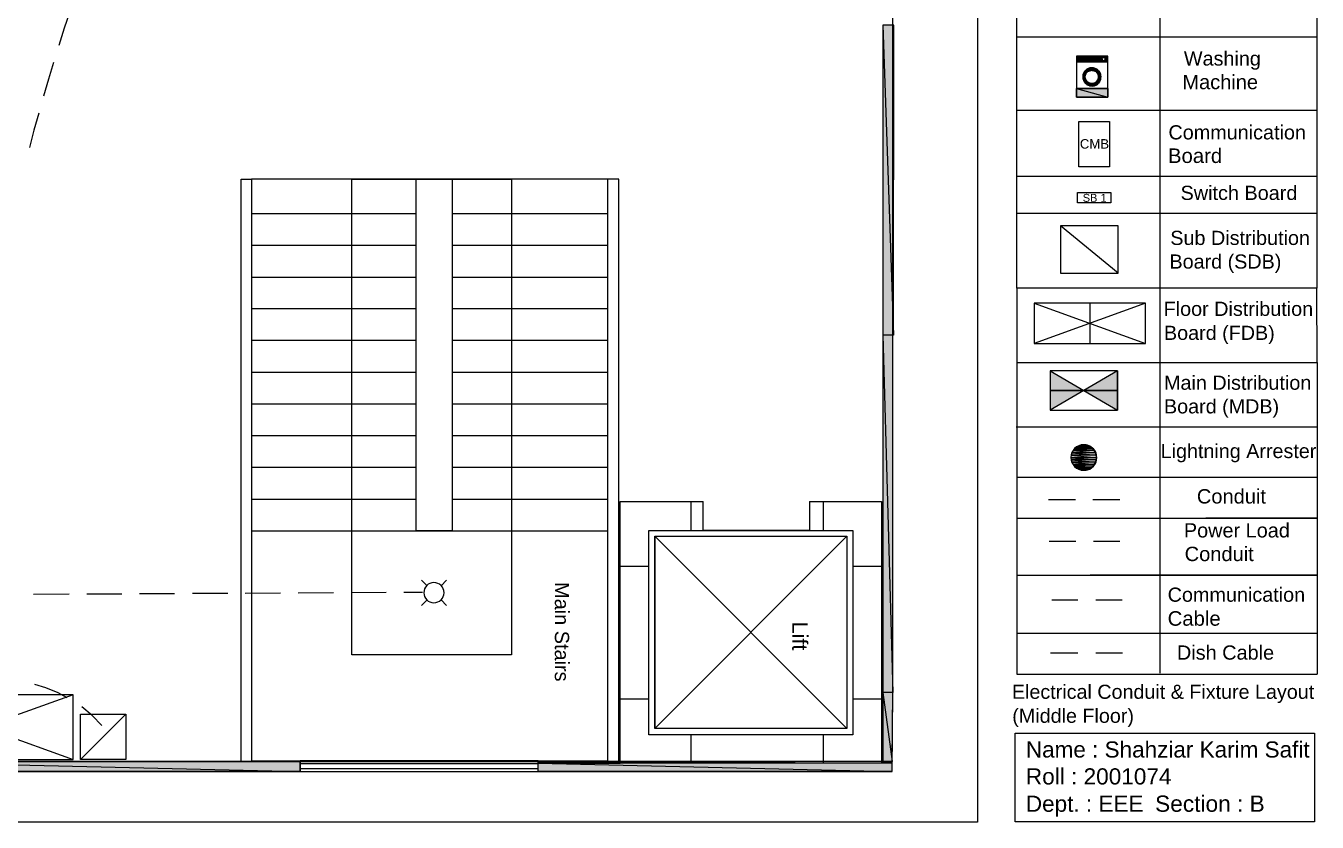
# Model space of a CAD drawing. Header units: millimetres. Extents: x 68 to 342, y 10 to 204.
# Drawn here: x 194.2 to 342.3, y 10 to 101.3 of the extents above; entities that cross this region are included whole.
import ezdxf

# ---------------------------------------------------------------- set-up
doc = ezdxf.new("R2010")
doc.units = ezdxf.units.MM
doc.styles.add('Arial$001H0', font='arial.ttf')

msp = doc.modelspace()

# ---------------------------------------------------------------- hatches: boundary and pattern name
at = {"true_color": 0x939598}
h = msp.add_hatch(color=252, dxfattribs=at)
h.paths.add_polyline_path([(293.7, 101.39), (292.43, 101.39), (293.66, 65.87)])
h.paths.add_polyline_path([(292.43, 101.39), (293.66, 65.87), (292.43, 65.87)])
at = {"true_color": 0x000007}
h = msp.add_hatch(color=7, dxfattribs=at)
h.paths.add_polyline_path([(318.25, 97.83), (314.65, 97.83), (318.25, 97.7)])
h.paths.add_polyline_path([(314.65, 97.83), (318.25, 97.7), (314.65, 97.7)])
h = msp.add_hatch(color=7, dxfattribs=at)
h.paths.add_polyline_path([(317.7, 97.7), (314.65, 97.7)])
h.paths.add_polyline_path([(317.7, 97.7), (314.65, 97.7), (317.74, 97.7)])
h = msp.add_hatch(color=7, dxfattribs=at)
h.paths.add_polyline_path([(317.7, 97.7), (314.65, 97.7), (317.66, 97.66)])
h.paths.add_polyline_path([(314.65, 97.7), (317.66, 97.66), (314.65, 97.66)])
h = msp.add_hatch(color=7, dxfattribs=at)
h.paths.add_polyline_path([(317.66, 97.66), (314.65, 97.66), (317.62, 97.62)])
h.paths.add_polyline_path([(314.65, 97.66), (317.62, 97.62), (314.65, 97.62)])
h = msp.add_hatch(color=7, dxfattribs=at)
h.paths.add_polyline_path([(317.62, 97.62), (314.65, 97.62), (317.62, 97.58)])
h.paths.add_polyline_path([(314.65, 97.62), (317.62, 97.58), (314.65, 97.58)])
h = msp.add_hatch(color=7, dxfattribs=at)
h.paths.add_polyline_path([(317.62, 97.58), (314.65, 97.58), (317.58, 97.53)])
h.paths.add_polyline_path([(314.65, 97.58), (317.58, 97.53), (314.65, 97.53)])
h = msp.add_hatch(color=7, dxfattribs=at)
h.paths.add_polyline_path([(317.58, 97.53), (314.65, 97.53), (317.58, 97.49)])
h.paths.add_polyline_path([(314.65, 97.53), (317.58, 97.49), (314.65, 97.49)])
h = msp.add_hatch(color=7, dxfattribs=at)
h.paths.add_polyline_path([(317.58, 97.49), (314.65, 97.49), (317.62, 97.45)])
h.paths.add_polyline_path([(314.65, 97.49), (317.62, 97.45), (314.65, 97.45)])
h = msp.add_hatch(color=7, dxfattribs=at)
h.paths.add_polyline_path([(317.62, 97.45), (314.65, 97.45), (317.62, 97.41)])
h.paths.add_polyline_path([(314.65, 97.45), (317.62, 97.41), (314.65, 97.41)])
h = msp.add_hatch(color=7, dxfattribs=at)
h.paths.add_polyline_path([(317.62, 97.41), (314.65, 97.41), (317.62, 97.36)])
h.paths.add_polyline_path([(314.65, 97.41), (317.62, 97.36), (314.65, 97.36)])
h = msp.add_hatch(color=7, dxfattribs=at)
h.paths.add_polyline_path([(317.66, 97.36), (314.65, 97.36)])
h.paths.add_polyline_path([(317.66, 97.36), (314.65, 97.36), (317.62, 97.36)])
h = msp.add_hatch(color=7, dxfattribs=at)
h.paths.add_polyline_path([(317.66, 97.36), (314.65, 97.36), (317.7, 97.32)])
h.paths.add_polyline_path([(314.65, 97.36), (317.7, 97.32), (314.65, 97.32)])
h = msp.add_hatch(color=7, dxfattribs=at)
h.paths.add_polyline_path([(317.74, 97.32), (314.65, 97.32)])
h.paths.add_polyline_path([(317.74, 97.32), (314.65, 97.32), (317.7, 97.32)])
h = msp.add_hatch(color=7, dxfattribs=at)
h.paths.add_polyline_path([(318.25, 97.32), (314.65, 97.32), (318.25, 97.19)])
h.paths.add_polyline_path([(314.65, 97.32), (318.25, 97.19), (314.65, 97.19)])
h = msp.add_hatch(color=7, dxfattribs=at)
h.paths.add_polyline_path([(317.07, 96.31), (315.8, 96.31), (317.15, 96.22)])
h.paths.add_polyline_path([(315.8, 96.31), (317.15, 96.22), (315.71, 96.22)])
h = msp.add_hatch(color=7, dxfattribs=at)
h.paths.add_polyline_path([(316.9, 96.39), (315.97, 96.39), (317.07, 96.31)])
h.paths.add_polyline_path([(315.97, 96.39), (317.07, 96.31), (315.8, 96.31)])
h = msp.add_hatch(color=7, dxfattribs=at)
h.paths.add_polyline_path([(316.73, 96.48), (316.14, 96.48), (316.9, 96.39)])
h.paths.add_polyline_path([(316.14, 96.48), (316.9, 96.39), (315.97, 96.39)])
h = msp.add_hatch(color=7, dxfattribs=at)
h.paths.add_polyline_path([(316.52, 96.52), (316.31, 96.52), (316.73, 96.48)])
h.paths.add_polyline_path([(316.31, 96.52), (316.73, 96.48), (316.14, 96.48)])
h = msp.add_hatch(color=7, dxfattribs=at)
h.paths.add_polyline_path([(318.25, 97.7), (317.79, 97.7)])
h.paths.add_polyline_path([(317.79, 97.7), (318.25, 97.7), (317.83, 97.7)])
h = msp.add_hatch(color=7, dxfattribs=at)
h.paths.add_polyline_path([(318.25, 97.32), (317.83, 97.32)])
h.paths.add_polyline_path([(317.83, 97.32), (318.25, 97.32), (317.79, 97.32)])
h = msp.add_hatch(color=7, dxfattribs=at)
h.paths.add_polyline_path([(318.25, 97.7), (317.83, 97.7)])
h.paths.add_polyline_path([(317.83, 97.7), (318.25, 97.7), (317.87, 97.7)])
h = msp.add_hatch(color=7, dxfattribs=at)
h.paths.add_polyline_path([(318.25, 97.32), (317.87, 97.32)])
h.paths.add_polyline_path([(317.87, 97.32), (318.25, 97.32), (317.83, 97.32)])
h = msp.add_hatch(color=7, dxfattribs=at)
h.paths.add_polyline_path([(318.25, 97.7), (317.87, 97.7), (318.25, 97.66)])
h.paths.add_polyline_path([(317.87, 97.7), (318.25, 97.66), (317.91, 97.66)])
h = msp.add_hatch(color=7, dxfattribs=at)
h.paths.add_polyline_path([(318.25, 97.36), (317.91, 97.36), (318.25, 97.32)])
h.paths.add_polyline_path([(317.91, 97.36), (318.25, 97.32), (317.87, 97.32)])
h = msp.add_hatch(color=7, dxfattribs=at)
h.paths.add_polyline_path([(318.25, 97.66), (317.91, 97.66), (318.25, 97.62)])
h.paths.add_polyline_path([(317.91, 97.66), (318.25, 97.62), (317.91, 97.62)])
h = msp.add_hatch(color=7, dxfattribs=at)
h.paths.add_polyline_path([(318.25, 97.62), (317.91, 97.62)])
h.paths.add_polyline_path([(317.91, 97.62), (318.25, 97.62), (317.96, 97.62)])
h = msp.add_hatch(color=7, dxfattribs=at)
h.paths.add_polyline_path([(318.25, 97.41), (317.96, 97.41), (318.25, 97.36)])
h.paths.add_polyline_path([(317.96, 97.41), (318.25, 97.36), (317.91, 97.36)])
h = msp.add_hatch(color=7, dxfattribs=at)
h.paths.add_polyline_path([(318.25, 97.62), (317.96, 97.62), (318.25, 97.58)])
h.paths.add_polyline_path([(317.96, 97.62), (318.25, 97.58), (317.96, 97.58)])
h = msp.add_hatch(color=7, dxfattribs=at)
h.paths.add_polyline_path([(318.25, 97.58), (317.96, 97.58), (318.25, 97.53)])
h.paths.add_polyline_path([(317.96, 97.58), (318.25, 97.53), (317.96, 97.53)])
h = msp.add_hatch(color=7, dxfattribs=at)
h.paths.add_polyline_path([(318.25, 97.53), (317.96, 97.53), (318.25, 97.49)])
h.paths.add_polyline_path([(317.96, 97.53), (318.25, 97.49), (317.96, 97.49)])
h = msp.add_hatch(color=7, dxfattribs=at)
h.paths.add_polyline_path([(318.25, 97.49), (317.96, 97.49), (318.25, 97.45)])
h.paths.add_polyline_path([(317.96, 97.49), (318.25, 97.45), (317.96, 97.45)])
h = msp.add_hatch(color=7, dxfattribs=at)
h.paths.add_polyline_path([(318.25, 97.45), (317.96, 97.45), (318.25, 97.41)])
h.paths.add_polyline_path([(317.96, 97.45), (318.25, 97.41), (317.96, 97.41)])
h = msp.add_hatch(color=7, dxfattribs=at)
h.paths.add_polyline_path([(315.71, 95.76), (315.42, 95.76), (315.67, 95.67)])
h.paths.add_polyline_path([(315.42, 95.76), (315.67, 95.67), (315.37, 95.67)])
h = msp.add_hatch(color=7, dxfattribs=at)
h.paths.add_polyline_path([(315.67, 95.67), (315.37, 95.67), (315.67, 95.59)])
h.paths.add_polyline_path([(315.37, 95.67), (315.67, 95.59), (315.37, 95.59)])
h = msp.add_hatch(color=7, dxfattribs=at)
h.paths.add_polyline_path([(315.67, 95.59), (315.37, 95.59), (315.67, 95.46)])
h.paths.add_polyline_path([(315.37, 95.59), (315.67, 95.46), (315.37, 95.46)])
h = msp.add_hatch(color=7, dxfattribs=at)
h.paths.add_polyline_path([(315.67, 95.46), (315.37, 95.46), (315.67, 95.33)])
h.paths.add_polyline_path([(315.37, 95.46), (315.67, 95.33), (315.37, 95.33)])
h = msp.add_hatch(color=7, dxfattribs=at)
h.paths.add_polyline_path([(315.67, 95.33), (315.37, 95.33), (315.67, 95.25)])
h.paths.add_polyline_path([(315.37, 95.33), (315.67, 95.25), (315.37, 95.25)])
h = msp.add_hatch(color=7, dxfattribs=at)
h.paths.add_polyline_path([(315.67, 95.25), (315.37, 95.25), (315.71, 95.21)])
h.paths.add_polyline_path([(315.37, 95.25), (315.71, 95.21), (315.42, 95.21)])
h = msp.add_hatch(color=7, dxfattribs=at)
h.paths.add_polyline_path([(315.76, 95.84), (315.46, 95.84), (315.71, 95.76)])
h.paths.add_polyline_path([(315.46, 95.84), (315.71, 95.76), (315.42, 95.76)])
h = msp.add_hatch(color=7, dxfattribs=at)
h.paths.add_polyline_path([(315.71, 95.21), (315.42, 95.21), (315.76, 95.08)])
h.paths.add_polyline_path([(315.42, 95.21), (315.76, 95.08), (315.46, 95.08)])
h = msp.add_hatch(color=7, dxfattribs=at)
h.paths.add_polyline_path([(315.84, 95.97), (315.5, 95.97), (315.76, 95.88)])
h.paths.add_polyline_path([(315.5, 95.97), (315.76, 95.88), (315.46, 95.88)])
h = msp.add_hatch(color=7, dxfattribs=at)
h.paths.add_polyline_path([(315.76, 95.88), (315.46, 95.88), (315.76, 95.84)])
h.paths.add_polyline_path([(315.46, 95.88), (315.76, 95.84), (315.46, 95.84)])
h = msp.add_hatch(color=7, dxfattribs=at)
h.paths.add_polyline_path([(315.76, 95.08), (315.46, 95.08), (315.84, 94.95)])
h.paths.add_polyline_path([(315.46, 95.08), (315.84, 94.95), (315.5, 94.95)])
h = msp.add_hatch(color=7, dxfattribs=at)
h.paths.add_polyline_path([(315.88, 96.01), (315.54, 96.01), (315.84, 95.97)])
h.paths.add_polyline_path([(315.54, 96.01), (315.84, 95.97), (315.5, 95.97)])
h = msp.add_hatch(color=7, dxfattribs=at)
h.paths.add_polyline_path([(315.84, 94.95), (315.5, 94.95), (315.88, 94.91)])
h.paths.add_polyline_path([(315.5, 94.95), (315.88, 94.91), (315.54, 94.91)])
h = msp.add_hatch(color=7, dxfattribs=at)
h.paths.add_polyline_path([(315.97, 96.09), (315.59, 96.09), (315.88, 96.01)])
h.paths.add_polyline_path([(315.59, 96.09), (315.88, 96.01), (315.54, 96.01)])
h = msp.add_hatch(color=7, dxfattribs=at)
h.paths.add_polyline_path([(315.88, 94.91), (315.54, 94.91), (315.97, 94.87)])
h.paths.add_polyline_path([(315.54, 94.91), (315.97, 94.87), (315.59, 94.87)])
h = msp.add_hatch(color=7, dxfattribs=at)
h.paths.add_polyline_path([(316.09, 96.14), (315.63, 96.14), (315.97, 96.09)])
h.paths.add_polyline_path([(315.63, 96.14), (315.97, 96.09), (315.59, 96.09)])
h = msp.add_hatch(color=7, dxfattribs=at)
h.paths.add_polyline_path([(315.97, 94.87), (315.59, 94.87), (316.09, 94.78)])
h.paths.add_polyline_path([(315.59, 94.87), (316.09, 94.78), (315.63, 94.78)])
h = msp.add_hatch(color=7, dxfattribs=at)
h.paths.add_polyline_path([(316.22, 96.18), (315.67, 96.18), (316.14, 96.18)])
h.paths.add_polyline_path([(315.67, 96.18), (316.14, 96.18), (315.63, 96.18)])
h = msp.add_hatch(color=7, dxfattribs=at)
h.paths.add_polyline_path([(316.14, 96.18), (315.63, 96.18), (316.09, 96.14)])
h.paths.add_polyline_path([(315.63, 96.18), (316.09, 96.14), (315.63, 96.14)])
h = msp.add_hatch(color=7, dxfattribs=at)
h.paths.add_polyline_path([(316.09, 94.78), (315.63, 94.78), (316.14, 94.74)])
h.paths.add_polyline_path([(315.63, 94.78), (316.14, 94.74), (315.63, 94.74)])
h = msp.add_hatch(color=7, dxfattribs=at)
h.paths.add_polyline_path([(316.35, 96.22), (315.71, 96.22), (316.22, 96.18)])
h.paths.add_polyline_path([(315.71, 96.22), (316.22, 96.18), (315.67, 96.18)])
h = msp.add_hatch(color=7, dxfattribs=at)
h.paths.add_polyline_path([(317.15, 96.22), (316.47, 96.22), (317.15, 96.18)])
h.paths.add_polyline_path([(316.47, 96.22), (317.15, 96.18), (316.64, 96.18)])
h = msp.add_hatch(color=7, dxfattribs=at)
h.paths.add_polyline_path([(317.15, 96.18), (316.64, 96.18), (317.19, 96.18)])
h.paths.add_polyline_path([(316.64, 96.18), (317.19, 96.18), (316.69, 96.18)])
h = msp.add_hatch(color=7, dxfattribs=at)
h.paths.add_polyline_path([(317.19, 96.18), (316.69, 96.18), (317.24, 96.14)])
h.paths.add_polyline_path([(316.69, 96.18), (317.24, 96.14), (316.77, 96.14)])
h = msp.add_hatch(color=7, dxfattribs=at)
h.paths.add_polyline_path([(317.24, 94.78), (316.77, 94.78), (317.19, 94.74)])
h.paths.add_polyline_path([(316.77, 94.78), (317.19, 94.74), (316.69, 94.74)])
h = msp.add_hatch(color=7, dxfattribs=at)
h.paths.add_polyline_path([(317.24, 96.14), (316.77, 96.14), (317.28, 96.09)])
h.paths.add_polyline_path([(316.77, 96.14), (317.28, 96.09), (316.9, 96.09)])
h = msp.add_hatch(color=7, dxfattribs=at)
h.paths.add_polyline_path([(317.28, 94.87), (316.9, 94.87), (317.24, 94.78)])
h.paths.add_polyline_path([(316.9, 94.87), (317.24, 94.78), (316.77, 94.78)])
h = msp.add_hatch(color=7, dxfattribs=at)
h.paths.add_polyline_path([(317.28, 96.09), (316.9, 96.09), (317.32, 96.01)])
h.paths.add_polyline_path([(316.9, 96.09), (317.32, 96.01), (316.94, 96.01)])
h = msp.add_hatch(color=7, dxfattribs=at)
h.paths.add_polyline_path([(317.32, 94.91), (316.94, 94.91), (317.28, 94.87)])
h.paths.add_polyline_path([(316.94, 94.91), (317.28, 94.87), (316.9, 94.87)])
h = msp.add_hatch(color=7, dxfattribs=at)
h.paths.add_polyline_path([(317.32, 96.01), (316.94, 96.01), (317.32, 95.97)])
h.paths.add_polyline_path([(316.94, 96.01), (317.32, 95.97), (316.98, 95.97)])
h = msp.add_hatch(color=7, dxfattribs=at)
h.paths.add_polyline_path([(317.32, 94.95), (316.98, 94.95), (317.32, 94.91)])
h.paths.add_polyline_path([(316.98, 94.95), (317.32, 94.91), (316.94, 94.91)])
h = msp.add_hatch(color=7, dxfattribs=at)
h.paths.add_polyline_path([(317.32, 95.97), (316.98, 95.97), (317.41, 95.88)])
h.paths.add_polyline_path([(316.98, 95.97), (317.41, 95.88), (317.07, 95.88)])
h = msp.add_hatch(color=7, dxfattribs=at)
h.paths.add_polyline_path([(317.41, 95.08), (317.07, 95.08), (317.32, 94.95)])
h.paths.add_polyline_path([(317.07, 95.08), (317.32, 94.95), (316.98, 94.95)])
h = msp.add_hatch(color=7, dxfattribs=at)
h.paths.add_polyline_path([(317.41, 95.88), (317.07, 95.88), (317.41, 95.84)])
h.paths.add_polyline_path([(317.07, 95.88), (317.41, 95.84), (317.07, 95.84)])
h = msp.add_hatch(color=7, dxfattribs=at)
h.paths.add_polyline_path([(317.41, 95.84), (317.07, 95.84), (317.45, 95.76)])
h.paths.add_polyline_path([(317.07, 95.84), (317.45, 95.76), (317.15, 95.76)])
h = msp.add_hatch(color=7, dxfattribs=at)
h.paths.add_polyline_path([(317.45, 95.21), (317.15, 95.21), (317.41, 95.08)])
h.paths.add_polyline_path([(317.15, 95.21), (317.41, 95.08), (317.07, 95.08)])
h = msp.add_hatch(color=7, dxfattribs=at)
h.paths.add_polyline_path([(317.45, 95.76), (317.15, 95.76), (317.45, 95.67)])
h.paths.add_polyline_path([(317.15, 95.76), (317.45, 95.67), (317.15, 95.67)])
h = msp.add_hatch(color=7, dxfattribs=at)
h.paths.add_polyline_path([(317.45, 95.67), (317.15, 95.67), (317.45, 95.59)])
h.paths.add_polyline_path([(317.15, 95.67), (317.45, 95.59), (317.19, 95.59)])
h = msp.add_hatch(color=7, dxfattribs=at)
h.paths.add_polyline_path([(317.45, 95.33), (317.19, 95.33), (317.45, 95.25)])
h.paths.add_polyline_path([(317.19, 95.33), (317.45, 95.25), (317.15, 95.25)])
h = msp.add_hatch(color=7, dxfattribs=at)
h.paths.add_polyline_path([(317.45, 95.25), (317.15, 95.25), (317.45, 95.21)])
h.paths.add_polyline_path([(317.15, 95.25), (317.45, 95.21), (317.15, 95.21)])
h = msp.add_hatch(color=7, dxfattribs=at)
h.paths.add_polyline_path([(317.45, 95.59), (317.19, 95.59), (317.49, 95.46)])
h.paths.add_polyline_path([(317.19, 95.59), (317.49, 95.46), (317.19, 95.46)])
h = msp.add_hatch(color=7, dxfattribs=at)
h.paths.add_polyline_path([(317.49, 95.46), (317.19, 95.46), (317.45, 95.33)])
h.paths.add_polyline_path([(317.19, 95.46), (317.45, 95.33), (317.19, 95.33)])
h = msp.add_hatch(color=7, dxfattribs=at)
h.paths.add_polyline_path([(318.25, 94.15), (314.65, 94.15), (318.25, 93.13)])
h.paths.add_polyline_path([(314.65, 94.15), (318.25, 93.13), (314.65, 93.13)])
h = msp.add_hatch(color=7, dxfattribs=at)
h.paths.add_polyline_path([(316.14, 94.74), (315.63, 94.74), (316.22, 94.74)])
h.paths.add_polyline_path([(315.63, 94.74), (316.22, 94.74), (315.67, 94.74)])
h = msp.add_hatch(color=7, dxfattribs=at)
h.paths.add_polyline_path([(316.22, 94.74), (315.67, 94.74), (316.35, 94.7)])
h.paths.add_polyline_path([(315.67, 94.74), (316.35, 94.7), (315.71, 94.7)])
h = msp.add_hatch(color=7, dxfattribs=at)
h.paths.add_polyline_path([(317.15, 94.7), (315.71, 94.7), (317.07, 94.61)])
h.paths.add_polyline_path([(315.71, 94.7), (317.07, 94.61), (315.8, 94.61)])
h = msp.add_hatch(color=7, dxfattribs=at)
h.paths.add_polyline_path([(317.07, 94.61), (315.8, 94.61), (316.9, 94.53)])
h.paths.add_polyline_path([(315.8, 94.61), (316.9, 94.53), (315.97, 94.53)])
h = msp.add_hatch(color=7, dxfattribs=at)
h.paths.add_polyline_path([(316.9, 94.53), (315.97, 94.53), (316.73, 94.44)])
h.paths.add_polyline_path([(315.97, 94.53), (316.73, 94.44), (316.14, 94.44)])
h = msp.add_hatch(color=7, dxfattribs=at)
h.paths.add_polyline_path([(316.73, 94.44), (316.14, 94.44), (316.52, 94.4)])
h.paths.add_polyline_path([(316.14, 94.44), (316.52, 94.4), (316.31, 94.4)])
h = msp.add_hatch(color=7, dxfattribs=at)
h.paths.add_polyline_path([(317.15, 94.74), (316.64, 94.74), (317.15, 94.7)])
h.paths.add_polyline_path([(316.64, 94.74), (317.15, 94.7), (316.47, 94.7)])
h = msp.add_hatch(color=7, dxfattribs=at)
h.paths.add_polyline_path([(317.19, 94.74), (316.69, 94.74), (317.15, 94.74)])
h.paths.add_polyline_path([(316.69, 94.74), (317.15, 94.74), (316.64, 94.74)])
at = {"true_color": 0x939598}
h = msp.add_hatch(color=252, dxfattribs=at)
h.paths.add_polyline_path([(293.61, 65.87), (292.43, 65.87), (293.61, 24.89)])
h.paths.add_polyline_path([(292.43, 65.87), (293.61, 24.89), (292.43, 24.89)])
at = {"true_color": 0x000007}
for points in [[(311.65, 61.76), (315.5, 59.52), (311.65, 59.52)], [(319.35, 61.76), (319.35, 59.52), (315.5, 59.52)], [(311.65, 59.52), (315.5, 59.52), (311.65, 57.27)], [(315.5, 59.52), (319.35, 59.52), (319.35, 57.27)]]:
    msp.add_hatch(color=7, dxfattribs=at).paths.add_polyline_path(points)
at = {"true_color": 0x636466}
h = msp.add_hatch(color=251, dxfattribs=at)
h.paths.add_polyline_path([(316.9, 52.36), (314.15, 52.36), (316.94, 52.11)])
h.paths.add_polyline_path([(314.15, 52.36), (316.94, 52.11), (314.06, 52.11)])
h = msp.add_hatch(color=251, dxfattribs=at)
h.paths.add_polyline_path([(316.94, 52.11), (314.06, 52.11), (316.98, 51.81)])
h.paths.add_polyline_path([(314.06, 52.11), (316.98, 51.81), (314.06, 51.81)])
h = msp.add_hatch(color=251, dxfattribs=at)
h.paths.add_polyline_path([(316.77, 52.62), (314.27, 52.62), (316.9, 52.36)])
h.paths.add_polyline_path([(314.27, 52.62), (316.9, 52.36), (314.15, 52.36)])
h = msp.add_hatch(color=251, dxfattribs=at)
h.paths.add_polyline_path([(316.6, 52.83), (314.44, 52.83), (316.77, 52.62)])
h.paths.add_polyline_path([(314.44, 52.83), (316.77, 52.62), (314.27, 52.62)])
h = msp.add_hatch(color=251, dxfattribs=at)
h.paths.add_polyline_path([(316.39, 53), (314.65, 53), (316.6, 52.83)])
h.paths.add_polyline_path([(314.65, 53), (316.6, 52.83), (314.44, 52.83)])
h = msp.add_hatch(color=251, dxfattribs=at)
h.paths.add_polyline_path([(316.18, 53.13), (314.87, 53.13), (316.39, 53)])
h.paths.add_polyline_path([(314.87, 53.13), (316.39, 53), (314.65, 53)])
h = msp.add_hatch(color=251, dxfattribs=at)
h.paths.add_polyline_path([(315.92, 53.25), (315.12, 53.25), (316.18, 53.13)])
h.paths.add_polyline_path([(315.12, 53.25), (316.18, 53.13), (314.87, 53.13)])
h = msp.add_hatch(color=251, dxfattribs=at)
h.paths.add_polyline_path([(315.67, 53.3), (315.37, 53.3), (315.92, 53.25)])
h.paths.add_polyline_path([(315.37, 53.3), (315.92, 53.25), (315.12, 53.25)])
h = msp.add_hatch(color=251, dxfattribs=at)
h.paths.add_polyline_path([(316.98, 51.81), (314.06, 51.81), (316.94, 51.56)])
h.paths.add_polyline_path([(314.06, 51.81), (316.94, 51.56), (314.06, 51.56)])
h = msp.add_hatch(color=251, dxfattribs=at)
h.paths.add_polyline_path([(316.94, 51.56), (314.06, 51.56), (316.9, 51.31)])
h.paths.add_polyline_path([(314.06, 51.56), (316.9, 51.31), (314.15, 51.31)])
h = msp.add_hatch(color=251, dxfattribs=at)
h.paths.add_polyline_path([(316.9, 51.31), (314.15, 51.31), (316.77, 51.05)])
h.paths.add_polyline_path([(314.15, 51.31), (316.77, 51.05), (314.27, 51.05)])
h = msp.add_hatch(color=251, dxfattribs=at)
h.paths.add_polyline_path([(316.77, 51.05), (314.27, 51.05), (316.6, 50.84)])
h.paths.add_polyline_path([(314.27, 51.05), (316.6, 50.84), (314.44, 50.84)])
h = msp.add_hatch(color=251, dxfattribs=at)
h.paths.add_polyline_path([(316.6, 50.84), (314.44, 50.84), (316.39, 50.67)])
h.paths.add_polyline_path([(314.44, 50.84), (316.39, 50.67), (314.65, 50.67)])
h = msp.add_hatch(color=251, dxfattribs=at)
h.paths.add_polyline_path([(316.39, 50.67), (314.65, 50.67), (316.18, 50.5)])
h.paths.add_polyline_path([(314.65, 50.67), (316.18, 50.5), (314.87, 50.5)])
h = msp.add_hatch(color=251, dxfattribs=at)
h.paths.add_polyline_path([(316.18, 50.5), (314.87, 50.5), (315.92, 50.42)])
h.paths.add_polyline_path([(314.87, 50.5), (315.92, 50.42), (315.12, 50.42)])
h = msp.add_hatch(color=251, dxfattribs=at)
h.paths.add_polyline_path([(315.92, 50.42), (315.12, 50.42), (315.67, 50.37)])
h.paths.add_polyline_path([(315.12, 50.42), (315.67, 50.37), (315.37, 50.37)])
at = {"true_color": 0x939598}
h = msp.add_hatch(color=252, dxfattribs=at)
h.paths.add_polyline_path([(293.61, 24.89), (292.43, 24.89), (293.53, 16.97)])
h.paths.add_polyline_path([(292.43, 24.89), (293.53, 16.97), (292.43, 16.97)])
h = msp.add_hatch(color=252, dxfattribs=at)
h.paths.add_polyline_path([(225.63, 16.97), (176.65, 16.97), (225.63, 15.83)])
h.paths.add_polyline_path([(176.65, 16.97), (225.63, 15.83), (176.65, 15.83)])
h = msp.add_hatch(color=252, dxfattribs=at)
h.paths.add_polyline_path([(293.53, 16.8), (252.93, 16.8), (293.53, 15.83)])
h.paths.add_polyline_path([(252.93, 16.8), (293.53, 15.83), (252.93, 15.83)])
h = msp.add_hatch(color=252, dxfattribs=at)
h.paths.add_polyline_path([(293.53, 16.97), (292.43, 16.97), (293.53, 16.8)])
h.paths.add_polyline_path([(292.43, 16.97), (293.53, 16.8), (292.3, 16.8)])

# ---------------------------------------------------------------- linework, layer by layer
at = {"color": 7, "linetype": 'Continuous', "lineweight": 25, "true_color": 0x000007}
for p, q in [((324.22, 194.65), (324.22, 71.08)), ((293.61, 24.89), (293.61, 115.36)), ((307.84, 100.07), (342.26, 100.07)), ((307.75, 91.65), (342.13, 91.65)), ((307.75, 84.07), (342.13, 84.07)), ((220.04, 79.8), (238.92, 79.8)), ((243.07, 79.8), (260.93, 79.8)), ((307.8, 79.84), (342.17, 79.84)), ((220.04, 76.16), (238.92, 76.16)), ((243.07, 76.16), (260.93, 76.16)), ((220.04, 72.51), (238.92, 72.51)), ((243.07, 72.51), (260.93, 72.51)), ((324.22, 71.12), (324.22, 62.74)), ((220.04, 68.92), (238.92, 68.92)), ((243.07, 68.92), (260.93, 68.92)), ((309.79, 69.51), (322.57, 64.89)), ((316.18, 69.51), (316.18, 64.89)), ((220.04, 65.28), (238.92, 65.28)), ((243.07, 65.28), (260.93, 65.28)), ((307.8, 62.74), (307.8, 28.57)), ((324.22, 62.74), (324.22, 27.13)), ((342.26, 62.74), (342.26, 27.01)), ((220.04, 61.63), (238.92, 61.63)), ((243.07, 61.63), (260.93, 61.63)), ((311.65, 61.76), (319.35, 57.27)), ((220.04, 57.99), (238.92, 57.99)), ((243.07, 57.99), (260.93, 57.99)), ((307.75, 55.37), (342.26, 55.37)), ((220.04, 54.35), (238.92, 54.35)), ((243.07, 54.35), (260.93, 54.35)), ((220.04, 50.71), (238.92, 50.71)), ((243.07, 50.71), (260.93, 50.71)), ((307.8, 49.57), (342.26, 49.57)), ((220.04, 47.07), (238.92, 47.07)), ((243.07, 47.07), (260.93, 47.07)), ((270.42, 46.78), (270.42, 43.47)), ((285.61, 46.78), (285.61, 43.47)), ((220.04, 43.43), (260.93, 43.43)), ((262.33, 39.37), (265.63, 39.37)), ((289, 39.37), (292.3, 39.37)), ((240.19, 37.12), (239.56, 37.76)), ((241.8, 35.52), (242.43, 34.88)), ((307.8, 31.71), (342.26, 31.71)), ((178.89, 24.64), (199.59, 17.23)), ((262.33, 24.17), (265.63, 24.17)), ((289, 24.17), (292.3, 24.17)), ((200.44, 17.23), (205.65, 22.43)), ((270.42, 20.06), (270.42, 16.8)), ((285.61, 20.06), (285.61, 16.8))]:
    msp.add_line(p, q, dxfattribs=at)
at = {"color": 5, "linetype": 'Continuous', "lineweight": 25, "true_color": 0x000005}
for p, q in [((311.44, 47.03), (314.53, 47.03)), ((316.52, 47.03), (319.61, 47.03)), ((195.06, 36.15), (199.13, 36.19)), ((201.16, 36.19), (205.18, 36.19)), ((207.21, 36.23), (211.23, 36.23)), ((213.27, 36.28), (217.33, 36.28)), ((219.32, 36.28), (223.38, 36.32)), ((225.42, 36.32), (229.44, 36.36)), ((231.47, 36.36), (235.49, 36.4)), ((237.52, 36.4), (239.68, 36.4))]:
    msp.add_line(p, q, dxfattribs=at)
at = {"color": 1, "linetype": 'Continuous', "lineweight": 25, "true_color": 0x000001}
for p, q in [((311.52, 42.25), (314.57, 42.25)), ((316.6, 42.25), (319.61, 42.25))]:
    msp.add_line(p, q, dxfattribs=at)
at = {"color": 6, "linetype": 'Continuous', "lineweight": 25, "true_color": 0x000006}
for p, q in [((311.82, 35.52), (314.82, 35.52)), ((316.86, 35.52), (319.9, 35.52))]:
    msp.add_line(p, q, dxfattribs=at)
at = {"color": 4, "linetype": 'Continuous', "lineweight": 25, "true_color": 0x000004}
for p, q in [((311.69, 29.46), (314.82, 29.46)), ((316.86, 29.46), (319.95, 29.46))]:
    msp.add_line(p, q, dxfattribs=at)
at = {"color": 3, "linetype": 'Continuous', "lineweight": 25, "true_color": 0x000003}
for p, q in [((225.63, 17.06), (225.63, 15.83)), ((252.93, 16.72), (225.63, 16.72)), ((225.63, 16.17), (252.93, 16.17)), ((225.63, 15.83), (252.93, 15.83))]:
    msp.add_line(p, q, dxfattribs=at)
at = {"color": 7, "linetype": 'Continuous', "lineweight": 25, "true_color": 0x000007}
for points in [[(68.19, 203.66), (303.31, 203.66), (303.31, 10.03), (68.19, 10.03)], [(307.8, 202.86), (342.21, 202.86), (342.21, 71.24), (307.8, 71.24)], [(318.25, 97.83), (314.65, 97.83), (314.65, 93.13), (318.25, 93.13)], [(318.25, 97.83), (314.65, 97.83), (314.65, 97.19), (318.25, 97.19)], [(318.25, 93.13), (314.65, 93.13), (314.65, 94.15), (318.25, 94.15)], [(314.91, 85.17), (314.91, 90.34), (318.46, 90.34), (318.46, 85.17)], [(231.55, 83.73), (249.88, 83.73), (249.88, 29.21), (231.55, 29.21)], [(238.92, 83.73), (243.07, 83.73), (243.07, 43.43), (238.92, 43.43)], [(318.59, 81.02), (314.78, 81.02), (314.78, 82.21), (318.59, 82.21)], [(289, 20.06), (265.63, 20.06), (265.63, 43.47), (289, 43.47)], [(288.32, 20.78), (266.31, 20.78), (266.31, 42.8), (288.32, 42.8)], [(241.8, 37.12), (242.43, 37.76)], [(240.19, 35.52), (239.56, 34.88)], [(200.44, 22.43), (205.65, 22.43), (205.65, 17.23), (200.44, 17.23)], [(307.63, 20.23), (341.96, 20.23), (341.96, 10.07), (307.63, 10.07)]]:
    msp.add_lwpolyline(points, close=True, dxfattribs=at)
at = {"color": 1, "linetype": 'Continuous', "lineweight": 25, "true_color": 0x000001}
for points in [[(199.21, 102.91), (198.58, 101.05), (197.94, 99.06)], [(197.35, 97.11), (196.76, 95.21), (196.21, 93.26)], [(195.66, 91.31), (195.11, 89.36), (194.6, 87.37)], [(198.92, 24.3), (197.9, 24.85), (196.46, 25.44), (195.19, 25.82)], [(202.89, 21.12), (201.79, 22.26), (200.61, 23.24)]]:
    msp.add_lwpolyline(points, dxfattribs=at)
at = {"color": 7, "linetype": 'Continuous', "lineweight": 25, "true_color": 0x000007}
for points in [[(292.43, 101.26), (292.43, 16.97), (176.56, 16.97), (282.4, 16.97)], [(218.85, 17.06), (218.85, 83.73), (220.04, 83.73)], [(220.04, 17.06), (260.93, 17.06), (260.93, 83.73)], [(262.16, 17.06), (262.16, 83.73), (220.04, 83.73), (220.04, 17.06)], [(319.44, 72.98), (312.83, 78.4), (312.83, 72.98), (319.44, 72.98), (319.44, 78.4), (312.83, 78.4)], [(307.8, 71.24), (307.8, 62.74), (342.26, 62.74), (342.21, 71.24)], [(322.57, 69.51), (309.79, 64.89), (322.57, 64.89), (322.57, 69.51), (309.79, 69.51), (309.79, 64.89)], [(319.35, 61.76), (311.65, 57.27), (319.35, 57.27), (319.35, 61.76), (311.65, 61.76), (311.65, 57.27)], [(284.05, 46.78), (292.3, 46.78), (292.3, 16.8), (262.33, 16.8), (262.33, 46.78), (271.86, 46.78)], [(284.05, 46.78), (284.05, 43.47), (271.86, 43.47), (271.86, 46.78)], [(307.8, 44.87), (342.26, 44.87), (329.47, 44.87)], [(288.32, 20.78), (266.31, 42.8), (266.31, 20.78), (288.32, 42.8)], [(307.8, 38.35), (342.26, 38.35), (316.22, 38.35)], [(307.8, 28.57), (307.8, 27.01), (342.26, 27.01)], [(176.31, 15.83), (293.53, 15.83), (293.61, 24.89)], [(199.59, 24.64), (178.89, 17.23), (199.59, 17.23), (199.59, 24.64), (178.89, 24.64), (178.89, 17.23)]]:
    msp.add_lwpolyline(points, dxfattribs=at)
at = {"color": 252, "linetype": 'Continuous', "lineweight": -2, "true_color": 0x939598}
for points in [[(293.7, 101.39), (292.43, 101.39), (293.66, 65.87)], [(293.61, 65.87), (292.43, 65.87), (293.61, 24.89)], [(293.61, 24.89), (292.43, 24.89), (293.53, 16.97)], [(225.63, 16.97), (176.65, 16.97), (225.63, 15.83)], [(293.53, 16.8), (252.93, 16.8), (293.53, 15.83)], [(293.53, 16.97), (292.43, 16.97), (293.53, 16.8)]]:
    msp.add_lwpolyline(points, close=True, dxfattribs=at)
for points in [[(292.43, 101.39), (293.66, 65.87), (292.43, 65.87)], [(292.43, 65.87), (293.61, 24.89), (292.43, 24.89)], [(292.43, 24.89), (293.53, 16.97), (292.43, 16.97)], [(176.65, 16.97), (225.63, 15.83), (176.65, 15.83)], [(252.93, 16.8), (262.33, 16.8), (262.33, 16.8)], [(252.93, 16.8), (293.53, 15.83), (252.93, 15.83)], [(292.43, 16.97), (293.53, 16.8), (292.3, 16.8)]]:
    msp.add_lwpolyline(points, dxfattribs=at)
at = {"color": 7, "linetype": 'Continuous', "lineweight": -2, "true_color": 0x000007}
for points in [[(318.25, 97.83), (314.65, 97.83), (318.25, 97.7)], [(314.65, 97.7), (317.74, 97.7), (317.74, 97.7)], [(317.7, 97.7), (317.7, 97.7), (314.65, 97.7)], [(317.7, 97.7), (314.65, 97.7), (317.66, 97.66)], [(317.66, 97.66), (314.65, 97.66), (317.62, 97.62)], [(314.65, 97.62), (317.62, 97.62), (317.62, 97.62)], [(317.62, 97.62), (314.65, 97.62), (317.62, 97.58)], [(317.62, 97.58), (314.65, 97.58), (317.58, 97.53)], [(317.58, 97.53), (314.65, 97.53), (317.58, 97.49)], [(314.65, 97.49), (317.58, 97.49), (317.58, 97.49)], [(317.58, 97.49), (314.65, 97.49), (317.62, 97.45)], [(317.62, 97.45), (314.65, 97.45), (317.62, 97.41)], [(317.62, 97.41), (314.65, 97.41), (317.62, 97.36)], [(317.66, 97.36), (317.66, 97.36), (314.65, 97.36)], [(317.66, 97.36), (314.65, 97.36), (317.7, 97.32)], [(317.74, 97.32), (317.74, 97.32), (314.65, 97.32)], [(314.65, 97.32), (317.74, 97.32), (317.74, 97.32)], [(318.25, 97.32), (314.65, 97.32), (318.25, 97.19)], [(317.07, 96.31), (315.8, 96.31), (317.15, 96.22)], [(316.9, 96.39), (315.97, 96.39), (317.07, 96.31)], [(316.73, 96.48), (316.14, 96.48), (316.9, 96.39)], [(316.52, 96.52), (316.31, 96.52), (316.73, 96.48)], [(318.25, 97.7), (317.79, 97.7)], [(318.25, 97.7), (317.83, 97.7)], [(318.25, 97.32), (317.83, 97.32)], [(318.25, 97.7), (317.87, 97.7), (318.25, 97.66)], [(318.25, 97.32), (317.87, 97.32)], [(318.25, 97.66), (317.91, 97.66), (318.25, 97.62)], [(318.25, 97.62), (317.91, 97.62)], [(317.91, 97.36), (318.25, 97.36), (318.25, 97.36)], [(318.25, 97.36), (317.91, 97.36), (318.25, 97.32)], [(318.25, 97.62), (317.96, 97.62), (318.25, 97.58)], [(318.25, 97.58), (317.96, 97.58), (318.25, 97.53)], [(318.25, 97.53), (317.96, 97.53), (318.25, 97.49)], [(317.96, 97.49), (318.25, 97.49), (318.25, 97.49)], [(318.25, 97.49), (317.96, 97.49), (318.25, 97.45)], [(318.25, 97.45), (317.96, 97.45), (318.25, 97.41)], [(318.25, 97.41), (317.96, 97.41), (318.25, 97.36)], [(315.67, 95.67), (315.37, 95.67), (315.67, 95.59)], [(315.67, 95.59), (315.37, 95.59), (315.67, 95.46)], [(315.67, 95.46), (315.37, 95.46), (315.67, 95.33)], [(315.67, 95.33), (315.37, 95.33), (315.67, 95.25)], [(315.67, 95.25), (315.37, 95.25), (315.71, 95.21)], [(315.71, 95.76), (315.42, 95.76), (315.67, 95.67)], [(315.71, 95.21), (315.42, 95.21), (315.76, 95.08)], [(315.76, 95.88), (315.46, 95.88), (315.76, 95.84)], [(315.76, 95.84), (315.46, 95.84), (315.71, 95.76)], [(315.46, 95.08), (315.76, 95.08), (315.76, 95.08)], [(315.76, 95.08), (315.46, 95.08), (315.84, 94.95)], [(315.84, 95.97), (315.5, 95.97), (315.76, 95.88)], [(315.84, 94.95), (315.5, 94.95), (315.88, 94.91)], [(315.88, 96.01), (315.54, 96.01), (315.84, 95.97)], [(315.88, 94.91), (315.54, 94.91), (315.97, 94.87)], [(315.97, 96.09), (315.59, 96.09), (315.88, 96.01)], [(315.97, 94.87), (315.59, 94.87), (316.09, 94.78)], [(316.14, 96.18), (315.63, 96.18), (316.09, 96.14)], [(316.09, 96.14), (315.63, 96.14), (315.97, 96.09)], [(316.09, 94.78), (315.63, 94.78), (316.14, 94.74)], [(316.22, 96.18), (315.67, 96.18), (316.14, 96.18)], [(316.35, 96.22), (315.71, 96.22), (316.22, 96.18)], [(317.15, 96.22), (316.47, 96.22), (317.15, 96.18)], [(317.15, 96.18), (316.64, 96.18), (317.19, 96.18)], [(317.19, 96.18), (316.69, 96.18), (317.24, 96.14)], [(317.24, 96.14), (316.77, 96.14), (317.28, 96.09)], [(317.24, 94.78), (316.77, 94.78), (317.19, 94.74)], [(317.28, 96.09), (316.9, 96.09), (317.32, 96.01)], [(317.28, 94.87), (316.9, 94.87), (317.24, 94.78)], [(317.32, 96.01), (316.94, 96.01), (317.32, 95.97)], [(317.32, 94.91), (316.94, 94.91), (317.28, 94.87)], [(317.32, 95.97), (316.98, 95.97), (317.41, 95.88)], [(317.32, 94.95), (316.98, 94.95), (317.32, 94.91)], [(317.41, 95.88), (317.07, 95.88), (317.41, 95.84)], [(317.41, 95.84), (317.07, 95.84), (317.45, 95.76)], [(317.07, 95.08), (317.41, 95.08), (317.41, 95.08)], [(317.41, 95.08), (317.07, 95.08), (317.32, 94.95)], [(317.45, 95.76), (317.15, 95.76), (317.45, 95.67)], [(317.45, 95.67), (317.15, 95.67), (317.45, 95.59)], [(317.45, 95.25), (317.15, 95.25), (317.45, 95.21)], [(317.45, 95.21), (317.15, 95.21), (317.41, 95.08)], [(317.45, 95.59), (317.19, 95.59), (317.49, 95.46)], [(317.49, 95.46), (317.19, 95.46), (317.45, 95.33)], [(317.45, 95.33), (317.19, 95.33), (317.45, 95.25)], [(318.25, 94.15), (314.65, 94.15), (318.25, 93.13)], [(316.14, 94.74), (315.63, 94.74), (316.22, 94.74)], [(316.22, 94.74), (315.67, 94.74), (316.35, 94.7)], [(317.15, 94.7), (315.71, 94.7), (317.07, 94.61)], [(317.07, 94.61), (315.8, 94.61), (316.9, 94.53)], [(316.9, 94.53), (315.97, 94.53), (316.73, 94.44)], [(316.73, 94.44), (316.14, 94.44), (316.52, 94.4)], [(317.15, 94.74), (316.64, 94.74), (317.15, 94.7)], [(317.19, 94.74), (316.69, 94.74), (317.15, 94.74)]]:
    msp.add_lwpolyline(points, close=True, dxfattribs=at)
for points in [[(314.65, 97.83), (318.25, 97.7), (314.65, 97.7)], [(317.74, 97.7), (317.74, 97.7), (314.65, 97.7)], [(317.7, 97.7), (314.65, 97.7), (317.74, 97.7)], [(314.65, 97.7), (317.66, 97.66), (314.65, 97.66)], [(314.65, 97.66), (317.62, 97.62), (314.65, 97.62)], [(317.62, 97.62), (317.62, 97.62), (314.65, 97.62)], [(314.65, 97.62), (317.62, 97.58), (314.65, 97.58)], [(314.65, 97.58), (317.58, 97.53), (314.65, 97.53)], [(314.65, 97.53), (317.58, 97.49), (314.65, 97.49)], [(317.58, 97.49), (317.58, 97.49), (314.65, 97.49)], [(314.65, 97.49), (317.62, 97.45), (314.65, 97.45)], [(314.65, 97.45), (317.62, 97.41), (314.65, 97.41)], [(314.65, 97.41), (317.62, 97.36), (314.65, 97.36)], [(317.66, 97.36), (314.65, 97.36), (317.62, 97.36)], [(314.65, 97.36), (317.7, 97.32), (314.65, 97.32)], [(317.74, 97.32), (314.65, 97.32), (317.7, 97.32)], [(317.74, 97.32), (317.74, 97.32), (314.65, 97.32)], [(314.65, 97.32), (318.25, 97.19), (314.65, 97.19)], [(315.8, 96.31), (317.15, 96.22), (315.71, 96.22)], [(315.97, 96.39), (317.07, 96.31), (315.8, 96.31)], [(316.14, 96.48), (316.9, 96.39), (315.97, 96.39)], [(316.31, 96.52), (316.73, 96.48), (316.14, 96.48)], [(317.79, 97.7), (318.25, 97.7), (317.83, 97.7)], [(317.83, 97.32), (318.25, 97.32), (317.79, 97.32)], [(317.83, 97.7), (318.25, 97.7), (317.87, 97.7)], [(317.87, 97.32), (318.25, 97.32), (317.83, 97.32)], [(317.87, 97.7), (318.25, 97.66), (317.91, 97.66)], [(317.91, 97.36), (318.25, 97.32), (317.87, 97.32)], [(317.91, 97.66), (318.25, 97.62), (317.91, 97.62)], [(317.91, 97.62), (318.25, 97.62), (317.96, 97.62)], [(317.96, 97.41), (318.25, 97.36), (317.91, 97.36)], [(318.25, 97.36), (318.25, 97.36), (317.91, 97.36)], [(317.96, 97.62), (318.25, 97.58), (317.96, 97.58)], [(317.96, 97.58), (318.25, 97.53), (317.96, 97.53)], [(317.96, 97.53), (318.25, 97.49), (317.96, 97.49)], [(318.25, 97.49), (318.25, 97.49), (317.96, 97.49)], [(317.96, 97.49), (318.25, 97.45), (317.96, 97.45)], [(317.96, 97.45), (318.25, 97.41), (317.96, 97.41)], [(315.42, 95.76), (315.67, 95.67), (315.37, 95.67)], [(315.37, 95.67), (315.67, 95.59), (315.37, 95.59)], [(315.37, 95.59), (315.67, 95.46), (315.37, 95.46)], [(315.37, 95.46), (315.67, 95.33), (315.37, 95.33)], [(315.37, 95.33), (315.67, 95.25), (315.37, 95.25)], [(315.37, 95.25), (315.71, 95.21), (315.42, 95.21)], [(315.46, 95.84), (315.71, 95.76), (315.42, 95.76)], [(315.42, 95.21), (315.76, 95.08), (315.46, 95.08)], [(315.5, 95.97), (315.76, 95.88), (315.46, 95.88)], [(315.46, 95.88), (315.76, 95.84), (315.46, 95.84)], [(315.76, 95.08), (315.76, 95.08), (315.46, 95.08)], [(315.46, 95.08), (315.84, 94.95), (315.5, 94.95)], [(315.54, 96.01), (315.84, 95.97), (315.5, 95.97)], [(315.5, 94.95), (315.88, 94.91), (315.54, 94.91)], [(315.59, 96.09), (315.88, 96.01), (315.54, 96.01)], [(315.54, 94.91), (315.97, 94.87), (315.59, 94.87)], [(315.63, 96.14), (315.97, 96.09), (315.59, 96.09)], [(315.59, 94.87), (316.09, 94.78), (315.63, 94.78)], [(315.67, 96.18), (316.14, 96.18), (315.63, 96.18)], [(315.63, 96.18), (316.09, 96.14), (315.63, 96.14)], [(315.63, 94.78), (316.14, 94.74), (315.63, 94.74)], [(315.71, 96.22), (316.22, 96.18), (315.67, 96.18)], [(316.47, 96.22), (317.15, 96.18), (316.64, 96.18)], [(316.64, 96.18), (317.19, 96.18), (316.69, 96.18)], [(316.69, 96.18), (317.24, 96.14), (316.77, 96.14)], [(316.77, 94.78), (317.19, 94.74), (316.69, 94.74)], [(316.77, 96.14), (317.28, 96.09), (316.9, 96.09)], [(316.9, 94.87), (317.24, 94.78), (316.77, 94.78)], [(316.9, 96.09), (317.32, 96.01), (316.94, 96.01)], [(316.94, 94.91), (317.28, 94.87), (316.9, 94.87)], [(316.94, 96.01), (317.32, 95.97), (316.98, 95.97)], [(316.98, 94.95), (317.32, 94.91), (316.94, 94.91)], [(316.98, 95.97), (317.41, 95.88), (317.07, 95.88)], [(317.07, 95.08), (317.32, 94.95), (316.98, 94.95)], [(317.07, 95.88), (317.41, 95.84), (317.07, 95.84)], [(317.07, 95.84), (317.45, 95.76), (317.15, 95.76)], [(317.15, 95.21), (317.41, 95.08), (317.07, 95.08)], [(317.41, 95.08), (317.41, 95.08), (317.07, 95.08)], [(317.15, 95.76), (317.45, 95.67), (317.15, 95.67)], [(317.15, 95.67), (317.45, 95.59), (317.19, 95.59)], [(317.19, 95.33), (317.45, 95.25), (317.15, 95.25)], [(317.15, 95.25), (317.45, 95.21), (317.15, 95.21)], [(317.19, 95.59), (317.49, 95.46), (317.19, 95.46)], [(317.19, 95.46), (317.45, 95.33), (317.19, 95.33)], [(314.65, 94.15), (318.25, 93.13), (314.65, 93.13)], [(315.63, 94.74), (316.22, 94.74), (315.67, 94.74)], [(315.67, 94.74), (316.35, 94.7), (315.71, 94.7)], [(315.71, 94.7), (317.07, 94.61), (315.8, 94.61)], [(315.8, 94.61), (316.9, 94.53), (315.97, 94.53)], [(315.97, 94.53), (316.73, 94.44), (316.14, 94.44)], [(316.14, 94.44), (316.52, 94.4), (316.31, 94.4)], [(316.64, 94.74), (317.15, 94.7), (316.47, 94.7)], [(316.69, 94.74), (317.15, 94.74), (316.64, 94.74)], [(311.65, 61.76), (315.5, 59.52), (311.65, 59.52)], [(319.35, 61.76), (319.35, 59.52), (315.5, 59.52)], [(311.65, 59.52), (315.5, 59.52), (311.65, 57.27)], [(315.5, 59.52), (319.35, 59.52), (319.35, 57.27)]]:
    msp.add_lwpolyline(points, dxfattribs=at)
at = {"color": 251, "linetype": 'Continuous', "lineweight": -2, "true_color": 0x636466}
for points in [[(314.15, 52.36), (316.94, 52.11), (314.06, 52.11)], [(314.06, 52.11), (316.98, 51.81), (314.06, 51.81)], [(314.27, 52.62), (316.9, 52.36), (314.15, 52.36)], [(314.44, 52.83), (316.77, 52.62), (314.27, 52.62)], [(314.65, 53), (316.6, 52.83), (314.44, 52.83)], [(314.87, 53.13), (316.39, 53), (314.65, 53)], [(315.12, 53.25), (316.18, 53.13), (314.87, 53.13)], [(315.37, 53.3), (315.92, 53.25), (315.12, 53.25)], [(314.06, 51.81), (316.94, 51.56), (314.06, 51.56)], [(314.06, 51.56), (316.9, 51.31), (314.15, 51.31)], [(314.15, 51.31), (316.77, 51.05), (314.27, 51.05)], [(314.27, 51.05), (316.6, 50.84), (314.44, 50.84)], [(314.44, 50.84), (316.39, 50.67), (314.65, 50.67)], [(314.65, 50.67), (316.18, 50.5), (314.87, 50.5)], [(314.87, 50.5), (315.92, 50.42), (315.12, 50.42)], [(315.12, 50.42), (315.67, 50.37), (315.37, 50.37)]]:
    msp.add_lwpolyline(points, dxfattribs=at)
for points in [[(316.94, 52.11), (314.06, 52.11), (316.98, 51.81)], [(316.9, 52.36), (314.15, 52.36), (316.94, 52.11)], [(316.77, 52.62), (314.27, 52.62), (316.9, 52.36)], [(316.6, 52.83), (314.44, 52.83), (316.77, 52.62)], [(316.39, 53), (314.65, 53), (316.6, 52.83)], [(316.18, 53.13), (314.87, 53.13), (316.39, 53)], [(315.92, 53.25), (315.12, 53.25), (316.18, 53.13)], [(315.67, 53.3), (315.37, 53.3), (315.92, 53.25)], [(316.98, 51.81), (314.06, 51.81), (316.94, 51.56)], [(316.94, 51.56), (314.06, 51.56), (316.9, 51.31)], [(316.9, 51.31), (314.15, 51.31), (316.77, 51.05)], [(316.77, 51.05), (314.27, 51.05), (316.6, 50.84)], [(316.6, 50.84), (314.44, 50.84), (316.39, 50.67)], [(316.39, 50.67), (314.65, 50.67), (316.18, 50.5)], [(316.18, 50.5), (314.87, 50.5), (315.92, 50.42)], [(315.92, 50.42), (315.12, 50.42), (315.67, 50.37)]]:
    msp.add_lwpolyline(points, close=True, dxfattribs=at)
at = {"color": 3, "linetype": 'Continuous', "lineweight": 25, "true_color": 0x000003}
msp.add_lwpolyline([(252.93, 15.83), (252.93, 17.06), (225.63, 17.06)], dxfattribs=at)
at = {"color": 7, "linetype": 'Continuous', "lineweight": 25, "true_color": 0x000007}
for points in [[(315.1, 97.7), (314.99, 97.7), (314.91, 97.62), (314.91, 97.51)], [(314.91, 97.51), (314.91, 97.41), (314.99, 97.32), (315.1, 97.32)], [(315.29, 97.51), (315.29, 97.62), (315.2, 97.7), (315.1, 97.7)], [(315.1, 97.32), (315.2, 97.32), (315.29, 97.41), (315.29, 97.51)], [(316.41, 96.52), (315.84, 96.52), (315.37, 96.05), (315.37, 95.48)], [(316.41, 96.26), (315.98, 96.26), (315.63, 95.91), (315.63, 95.48)], [(317.45, 95.48), (317.45, 96.05), (316.98, 96.52), (316.41, 96.52)], [(317.19, 95.48), (317.19, 95.91), (316.84, 96.26), (316.41, 96.26)], [(317, 97.7), (316.9, 97.7), (316.81, 97.62), (316.81, 97.51)], [(316.81, 97.51), (316.81, 97.41), (316.9, 97.32), (317, 97.32)], [(317.19, 97.51), (317.19, 97.62), (317.11, 97.7), (317, 97.7)], [(317, 97.32), (317.11, 97.32), (317.19, 97.41), (317.19, 97.51)], [(317.77, 97.7), (317.66, 97.7), (317.58, 97.62), (317.58, 97.51)], [(317.58, 97.51), (317.58, 97.41), (317.66, 97.32), (317.77, 97.32)], [(317.96, 97.51), (317.96, 97.62), (317.87, 97.7), (317.77, 97.7)], [(317.77, 97.32), (317.87, 97.32), (317.96, 97.41), (317.96, 97.51)], [(315.37, 95.48), (315.37, 94.91), (315.84, 94.44), (316.41, 94.44)], [(315.63, 95.48), (315.63, 95.05), (315.98, 94.7), (316.41, 94.7)], [(316.41, 94.44), (316.98, 94.44), (317.45, 94.91), (317.45, 95.48)], [(316.41, 94.7), (316.84, 94.7), (317.19, 95.05), (317.19, 95.48)], [(315.48, 53.3), (314.67, 53.3), (314.02, 52.64), (314.02, 51.83)], [(314.02, 51.83), (314.02, 51.03), (314.67, 50.37), (315.48, 50.37)], [(316.94, 51.83), (316.94, 52.64), (316.29, 53.3), (315.48, 53.3)], [(315.48, 50.37), (316.29, 50.37), (316.94, 51.03), (316.94, 51.83)], [(240.97, 37.5), (240.33, 37.5), (239.81, 36.98), (239.81, 36.34)], [(242.14, 36.34), (242.14, 36.98), (241.62, 37.5), (240.97, 37.5)], [(239.81, 36.34), (239.81, 35.7), (240.33, 35.18), (240.97, 35.18)], [(240.97, 35.18), (241.62, 35.18), (242.14, 35.7), (242.14, 36.34)]]:
    msp.add_open_spline(points, degree=3, dxfattribs=at)

# ---------------------------------------------------------------- texts
at = {"color": 7, "true_color": 0x000007, "style": 'Arial$001H0'}
for s, height, p in [('Washing', 1.624, (326.97, 96.77)), ('Machine', 1.643, (326.8, 94.06)), ('Communication', 1.6247, (325.2, 88.3)), ('CMB', 1.082, (315.04, 87.25)), ('Board', 1.666, (325.15, 85.6)), ('Switch Board', 1.6275, (326.59, 81.36)), ('SB 1', 0.904, (315.37, 81.15)), ('Sub Distribution', 1.6246, (325.41, 76.2)), ('Board (SDB)', 1.6202, (325.32, 73.49)), ('Floor Distribution', 1.624, (324.65, 68.07)), ('Board (FDB)', 1.6203, (324.69, 65.32)), ('Main Distribution', 1.6242, (324.69, 59.6)), ('Board (MDB)', 1.6201, (324.69, 56.89)), ('Lightning Arrester', 1.6193, (324.31, 51.77)), ('Conduit', 1.646, (328.46, 46.56)), ('Power Load', 1.63, (326.97, 42.67)), ('Conduit', 1.646, (327.06, 39.96)), ('Communication', 1.6247, (325.11, 35.3)), ('Cable', 1.666, (325.11, 32.55)), ('Dish Cable', 1.632, (326.17, 28.66)), ('Electrical Conduit & Fixture Layout', 1.6178, (307.25, 24.17)), ('(Middle Floor)', 1.62, (307.29, 21.42)), ('Name : Shahziar Karim Safit', 1.8465, (308.85, 17.44)), ('Roll : 2001074', 1.8541, (308.85, 14.35)), ('Dept. : EEE ', 1.8488, (308.85, 11.22)), ('Section : B', 1.8612, (323.67, 11.22))]:
    msp.add_text(s, height=height, dxfattribs=at).set_placement(p)
for s, height, p in [('Main Stairs', 1.6316, (254.84, 37.55)), ('Lift', 1.771, (282.06, 33.02))]:
    msp.add_text(s, height=height, rotation=270, dxfattribs=at).set_placement(p)

doc.saveas('drawing.dxf')
